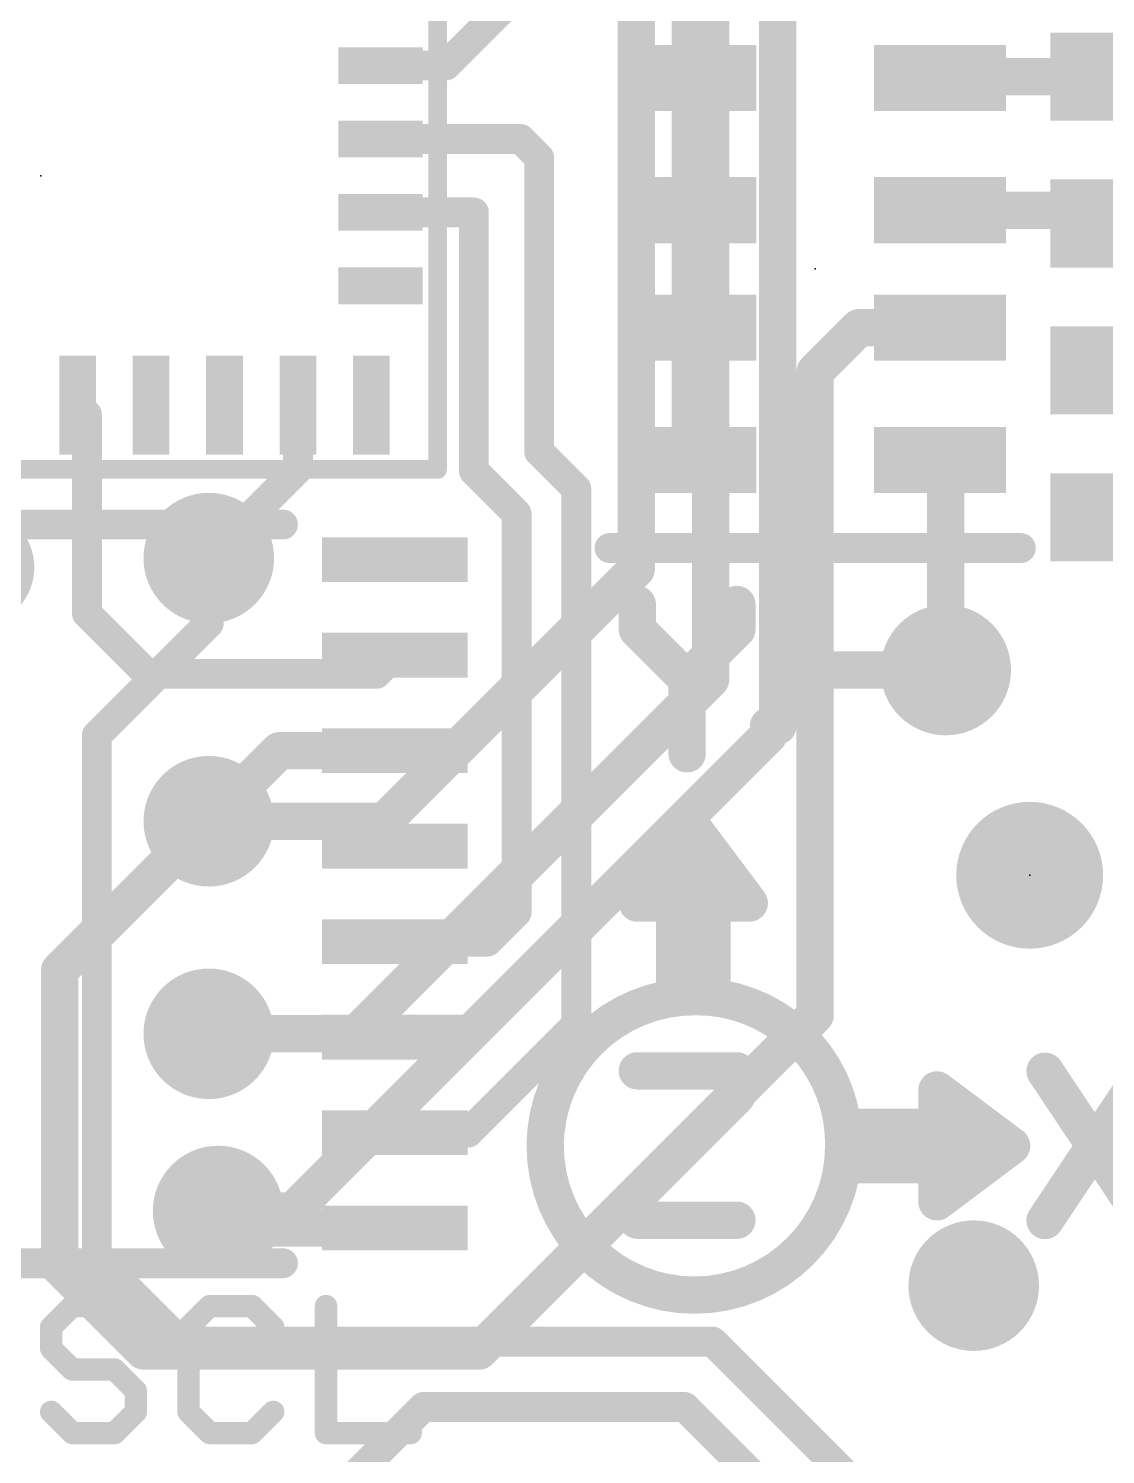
# Model space of a CAD drawing. Extents: x -0.1 to 34.1, y -8.2 to 23.
# Drawn here: x 12.62 to 19.95, y 3.55 to 13.26 of the extents above; entities that cross this region are included whole.
import ezdxf

# ---------------------------------------------------------------- set-up
doc = ezdxf.new("R2010")
doc.units = 0
for name, color, linetype in [('1', 12, 'CONTINUOUS'), ('16', 5, 'CONTINUOUS'), ('18', 110, 'CONTINUOUS'), ('21', 40, 'CONTINUOUS'), ('23', 40, 'CONTINUOUS')]:
    doc.layers.add(name, color=color, linetype=linetype)

# ---------------------------------------------------------------- blocks, each defined once
blk = doc.blocks.new('RECT')
blk.add_solid([(-0.5, -0.5), (0.5, -0.5), (-0.5, 0.5), (0.5, 0.5)])
blk = doc.blocks.new('PIE')
at = {"const_width": 0.5}
blk.add_lwpolyline([(0, -0.25, 1), (0, 0.25, 1), (0, -0.25)], format="xyb", dxfattribs=at)
blk = doc.blocks.new('ROUNDV')
at = {"const_width": 0.5}
blk.add_lwpolyline([(0, -0.25, 1), (0, 0.25, 1), (0, -0.25)], format="xyb", dxfattribs=at)

msp = doc.modelspace()

# ---------------------------------------------------------------- linework, layer by layer
at = {"layer": '1'}
for points, const_width in [([(17.1205, 12.9205), (17.1205, 13.4375)], 0.254), ([(15.838, 13.3865), (15.457, 13.0055)], 0.2032), ([(15.0125, 13.0055), (15.457, 13.0055)], 0.2032), ([(17.1205, 12.0205), (17.1205, 12.9205)], 0.254), ([(18.8205, 12.9205), (18.83, 12.93)], 0.254), ([(18.83, 12.93), (20.1295, 12.93)], 0.254), ([(15.0125, 12.5055), (15.965, 12.5055)], 0.2032), ([(15.965, 12.5055), (16.092, 12.3785)], 0.2032), ([(16.092, 12.3785), (16.092, 10.3765)], 0.2032), ([(17.1205, 11.2205), (17.1205, 12.0205)], 0.254), ([(18.8205, 12.0205), (20.2555, 12.0205)], 0.254), ([(15.0125, 12.0055), (15.6475, 12.0055)], 0.2032), ([(15.6475, 12.0055), (15.6475, 10.2455)], 0.2032), ([(17.1205, 10.3205), (17.1205, 11.2205)], 0.254), ([(18.269, 11.2205), (17.9705, 10.922)], 0.254), ([(18.8205, 11.2205), (18.269, 11.2205)], 0.254), ([(17.9705, 10.922), (17.9705, 6.5405)], 0.254), ([(12.95, 10.693), (13.0135, 10.6295)], 0.2032), ([(14.45, 10.693), (14.45, 10.259)], 0.2032), ([(13.0135, 10.6295), (13.0135, 9.275)], 0.2032), ([(16.092, 10.3765), (16.3449, 10.1236)], 0.2032), ([(18.8205, 10.3205), (18.8595, 10.2815)], 0.254), ([(18.8595, 10.2815), (18.8595, 8.89)], 0.254), ([(14.45, 10.259), (13.843, 9.652)], 0.2032), ([(15.6475, 10.2455), (15.9385, 9.9546)], 0.2032), ([(16.3449, 10.1236), (16.3449, 6.477)], 0.2032), ([(15.9385, 9.9546), (15.9385, 7.239)], 0.2032), ([(13.0135, 9.275), (13.4245, 8.864)], 0.2032), ([(14.9828, 8.864), (15.1098, 8.991)], 0.2032), ([(14.9828, 8.864), (13.4245, 8.864)], 0.2032), ([(14.3233, 8.341), (13.843, 7.8607)], 0.254), ([(15.1098, 8.341), (14.3233, 8.341)], 0.254), ([(12.827, 6.8447), (13.843, 7.8607)], 0.254), ([(15.9385, 7.239), (15.7405, 7.041)], 0.2032), ([(15.1098, 7.041), (15.7405, 7.041)], 0.2032), ([(12.827, 4.826), (12.827, 6.8447)], 0.254), ([(17.9705, 6.5405), (15.6845, 4.2545)], 0.254), ([(15.0873, 6.4135), (13.843, 6.4135)], 0.254), ([(15.1098, 6.391), (15.0873, 6.4135)], 0.254), ([(16.3449, 6.477), (15.6089, 5.741)], 0.2032), ([(15.1098, 5.741), (15.6089, 5.741)], 0.2032), ([(14.0225, 5.091), (13.9065, 5.207)], 0.254), ([(15.1098, 5.091), (14.0225, 5.091)], 0.254), ([(13.3985, 4.2545), (12.827, 4.826)], 0.254), ([(15.6845, 4.2545), (13.3985, 4.2545)], 0.254)]:
    msp.add_lwpolyline(points, dxfattribs=dict(at, const_width=const_width))
for points, const_width in [([(15.0125, 13.0563, 1), (15.0125, 12.9547)], 0.1016), ([(15.457, 12.9547, 1), (15.457, 13.0563)], 0.1016), ([(15.4211, 13.0414, 1), (15.4929, 12.9696)], 0.1016), ([(17.184, 12.9205, 1), (17.057, 12.9205)], 0.127), ([(18.7756, 12.9654, 1), (18.8654, 12.8756)], 0.127), ([(18.83, 12.9935, 1), (18.83, 12.8665)], 0.127), ([(18.8749, 12.8851, 1), (18.7851, 12.9749)], 0.127), ([(17.057, 12.9205, 1), (17.184, 12.9205)], 0.127), ([(15.0125, 12.5563, 1), (15.0125, 12.4547)], 0.1016), ([(16.0009, 12.5414, 1), (15.9291, 12.4696)], 0.1016), ([(15.965, 12.4547, 1), (15.965, 12.5563)], 0.1016), ([(16.1428, 12.3785, 1), (16.0412, 12.3785)], 0.1016), ([(16.0561, 12.3426, 1), (16.1279, 12.4144)], 0.1016), ([(17.184, 12.0205, 1), (17.057, 12.0205)], 0.127), ([(18.8205, 12.084, 1), (18.8205, 11.957)], 0.127), ([(15.0125, 12.0563, 1), (15.0125, 11.9547)], 0.1016), ([(15.6983, 12.0055, 1), (15.5967, 12.0055)], 0.1016), ([(15.6475, 11.9547, 1), (15.6475, 12.0563)], 0.1016), ([(17.057, 12.0205, 1), (17.184, 12.0205)], 0.127), ([(17.184, 11.2205, 1), (17.057, 11.2205)], 0.127), ([(17.057, 11.2205, 1), (17.184, 11.2205)], 0.127), ([(18.269, 11.284, 1), (18.269, 11.157)], 0.127), ([(18.3139, 11.1756, 1), (18.2241, 11.2654)], 0.127), ([(18.8205, 11.157, 1), (18.8205, 11.284)], 0.127), ([(18.034, 10.922, 1), (17.907, 10.922)], 0.127), ([(17.9256, 10.9669, 1), (18.0154, 10.8771)], 0.127), ([(12.9859, 10.7289, 1), (12.9141, 10.6571)], 0.1016), ([(14.5008, 10.693, 1), (14.3992, 10.693)], 0.1016), ([(13.0643, 10.6295, 1), (12.9627, 10.6295)], 0.1016), ([(12.9776, 10.5936, 1), (13.0494, 10.6654)], 0.1016), ([(16.1279, 10.4124, 1), (16.0561, 10.3406)], 0.1016), ([(16.0412, 10.3765, 1), (16.1428, 10.3765)], 0.1016), ([(18.8654, 10.3654, 1), (18.7756, 10.2756)], 0.127), ([(18.923, 10.2815, 1), (18.796, 10.2815)], 0.127), ([(18.8146, 10.2366, 1), (18.9044, 10.3264)], 0.127), ([(14.3992, 10.259, 1), (14.5008, 10.259)], 0.1016), ([(14.4859, 10.2231, 1), (14.4141, 10.2949)], 0.1016), ([(15.6834, 10.2815, 1), (15.6116, 10.2096)], 0.1016), ([(15.5967, 10.2455, 1), (15.6983, 10.2455)], 0.1016), ([(17.057, 10.3205, 1), (17.184, 10.3205)], 0.127), ([(16.3957, 10.1236, 1), (16.2941, 10.1236)], 0.1016), ([(16.309, 10.0877, 1), (16.3808, 10.1595)], 0.1016), ([(15.9893, 9.9546, 1), (15.8877, 9.9546)], 0.1016), ([(15.9026, 9.9186, 1), (15.9744, 9.9905)], 0.1016), ([(13.8071, 9.6879, 1), (13.8789, 9.6161)], 0.1016), ([(13.0494, 9.3109, 1), (12.9776, 9.2391)], 0.1016), ([(12.9627, 9.275, 1), (13.0643, 9.275)], 0.1016), ([(15.1457, 8.9551, 1), (15.0739, 9.0269)], 0.1016), ([(13.4245, 8.9148, 1), (13.4245, 8.8132)], 0.1016), ([(13.3886, 8.8281, 1), (13.4604, 8.8999)], 0.1016), ([(14.9469, 8.8999, 1), (15.0187, 8.8281)], 0.1016), ([(14.9828, 8.8132, 1), (14.9828, 8.9148)], 0.1016), ([(18.796, 8.89, 1), (18.923, 8.89)], 0.127), ([(14.3233, 8.4045, 1), (14.3233, 8.2775)], 0.127), ([(14.3682, 8.2961, 1), (14.2784, 8.3859)], 0.127), ([(15.1098, 8.2775, 1), (15.1098, 8.4045)], 0.127), ([(13.7981, 7.9056, 1), (13.8879, 7.8158)], 0.127), ([(13.8879, 7.8158, 1), (13.7981, 7.9056)], 0.127), ([(15.8877, 7.239, 1), (15.9893, 7.239)], 0.1016), ([(15.9744, 7.2031, 1), (15.9026, 7.2749)], 0.1016), ([(15.1098, 7.0918, 1), (15.1098, 6.9902)], 0.1016), ([(15.7046, 7.0769, 1), (15.7764, 7.0051)], 0.1016), ([(15.7405, 6.9902, 1), (15.7405, 7.0918)], 0.1016), ([(12.8905, 6.8447, 1), (12.7635, 6.8447)], 0.127), ([(12.7821, 6.8896, 1), (12.8719, 6.7998)], 0.127), ([(17.907, 6.5405, 1), (18.034, 6.5405)], 0.127), ([(18.0154, 6.4956, 1), (17.9256, 6.5854)], 0.127), ([(13.843, 6.477, 1), (13.843, 6.35)], 0.127), ([(15.1322, 6.4584, 1), (15.0424, 6.3686)], 0.127), ([(15.0873, 6.35, 1), (15.0873, 6.477)], 0.127), ([(16.2941, 6.477, 1), (16.3957, 6.477)], 0.1016), ([(16.3808, 6.4411, 1), (16.309, 6.5129)], 0.1016), ([(15.0649, 6.3461, 1), (15.1547, 6.4359)], 0.127), ([(15.1098, 5.7918, 1), (15.1098, 5.6902)], 0.1016), ([(15.573, 5.7769, 1), (15.6448, 5.7051)], 0.1016), ([(15.6089, 5.6902, 1), (15.6089, 5.7918)], 0.1016), ([(13.9514, 5.2519, 1), (13.8616, 5.1621)], 0.127), ([(14.0225, 5.1545, 1), (14.0225, 5.0275)], 0.127), ([(13.9776, 5.0461, 1), (14.0674, 5.1359)], 0.127), ([(15.1098, 5.0275, 1), (15.1098, 5.1545)], 0.127), ([(12.8719, 4.8709, 1), (12.7821, 4.7811)], 0.127), ([(12.7635, 4.826, 1), (12.8905, 4.826)], 0.127), ([(13.3985, 4.318, 1), (13.3985, 4.191)], 0.127), ([(15.6845, 4.191, 1), (15.6845, 4.318)], 0.127), ([(13.3536, 4.2096, 1), (13.4434, 4.2994)], 0.127), ([(15.6396, 4.2994, 1), (15.7294, 4.2096)], 0.127)]:
    msp.add_lwpolyline(points, format="xyb", dxfattribs=dict(at, const_width=const_width))
at = {"layer": '16'}
for points, const_width in [([(17.2593, 19.5707), (17.2593, 8.8265)], 0.254), ([(17.7165, 18.9865), (17.7165, 8.89)], 0.254), ([(16.7524, 9.5752), (16.7524, 18.3534)], 0.254), ([(13.843, 9.652), (13.843, 9.2075)], 0.2032), ([(16.7524, 9.5752), (15.0379, 7.8607)], 0.254), ([(13.843, 9.2075), (13.081, 8.4455)], 0.2032), ([(17.2593, 8.8265), (14.8463, 6.4135)], 0.254), ([(17.7165, 8.89), (17.7165, 8.509)], 0.254), ([(17.7165, 8.89), (18.8595, 8.89)], 0.254), ([(13.081, 8.4455), (13.081, 4.8895)], 0.2032), ([(17.653, 8.4455), (14.4145, 5.207)], 0.254), ([(17.653, 8.509), (17.653, 8.4455)], 0.254), ([(17.653, 8.509), (17.7165, 8.509)], 0.254), ([(13.843, 7.8607), (15.0379, 7.8607)], 0.254), ([(13.843, 6.4135), (14.8463, 6.4135)], 0.254), ([(13.9065, 5.207), (14.4145, 5.207)], 0.254), ([(13.081, 4.8895), (13.6525, 4.318)], 0.2032), ([(13.6525, 4.318), (17.272, 4.318)], 0.2032), ([(17.272, 4.318), (19.05, 2.54)], 0.2032), ([(13.97, 2.54), (15.3035, 3.8735)], 0.2032), ([(15.3035, 3.8735), (17.0815, 3.8735)], 0.2032), ([(17.0815, 3.8735), (17.8435, 3.1115)], 0.2032)]:
    msp.add_lwpolyline(points, dxfattribs=dict(at, const_width=const_width))
for points, const_width in [([(13.8938, 9.652, 1), (13.7922, 9.652)], 0.1016), ([(16.6889, 9.5752, 1), (16.8159, 9.5752)], 0.127), ([(16.7973, 9.5303, 1), (16.7075, 9.6201)], 0.127), ([(13.7922, 9.2075, 1), (13.8938, 9.2075)], 0.1016), ([(13.8789, 9.1716, 1), (13.8071, 9.2434)], 0.1016), ([(17.3042, 8.7816, 1), (17.2144, 8.8714)], 0.127), ([(17.78, 8.89, 1), (17.653, 8.89)], 0.127), ([(17.7165, 8.9535, 1), (17.7165, 8.8265)], 0.127), ([(17.653, 8.89, 1), (17.78, 8.89)], 0.127), ([(18.8595, 8.8265, 1), (18.8595, 8.9535)], 0.127), ([(17.1958, 8.8265, 1), (17.3228, 8.8265)], 0.127), ([(13.1318, 8.4455, 1), (13.0302, 8.4455)], 0.1016), ([(17.7165, 8.509, 1), (17.5895, 8.509)], 0.127), ([(17.653, 8.5725, 1), (17.653, 8.4455)], 0.127), ([(17.6979, 8.4006, 1), (17.6081, 8.4904)], 0.127), ([(17.653, 8.509, 1), (17.78, 8.509)], 0.127), ([(17.7165, 8.4455, 1), (17.7165, 8.5725)], 0.127), ([(13.0451, 8.4814, 1), (13.1169, 8.4096)], 0.1016), ([(17.5895, 8.4455, 1), (17.7165, 8.4455)], 0.127), ([(13.843, 7.9242, 1), (13.843, 7.7972)], 0.127), ([(14.993, 7.9056, 1), (15.0828, 7.8158)], 0.127), ([(15.0379, 7.7972, 1), (15.0379, 7.9242)], 0.127), ([(13.843, 6.477, 1), (13.843, 6.35)], 0.127), ([(14.8014, 6.4584, 1), (14.8912, 6.3686)], 0.127), ([(14.8463, 6.35, 1), (14.8463, 6.477)], 0.127), ([(13.9065, 5.2705, 1), (13.9065, 5.1435)], 0.127), ([(14.3696, 5.2519, 1), (14.4594, 5.1621)], 0.127), ([(14.4145, 5.1435, 1), (14.4145, 5.2705)], 0.127), ([(13.1169, 4.9254, 1), (13.0451, 4.8536)], 0.1016), ([(13.0302, 4.8895, 1), (13.1318, 4.8895)], 0.1016), ([(13.6525, 4.3688, 1), (13.6525, 4.2672)], 0.1016), ([(13.6166, 4.2821, 1), (13.6884, 4.3539)], 0.1016), ([(17.3079, 4.3539, 1), (17.2361, 4.2821)], 0.1016), ([(17.272, 4.2672, 1), (17.272, 4.3688)], 0.1016), ([(15.3035, 3.9243, 1), (15.3035, 3.8227)], 0.1016), ([(15.3394, 3.8376, 1), (15.2676, 3.9094)], 0.1016), ([(17.1174, 3.9094, 1), (17.0456, 3.8376)], 0.1016), ([(17.0815, 3.8227, 1), (17.0815, 3.9243)], 0.1016)]:
    msp.add_lwpolyline(points, format="xyb", dxfattribs=dict(at, const_width=const_width))
at = {"layer": '21'}
for points, const_width in [([(15.4, 14.2555), (15.4, 10.2555)], 0.127), ([(15.4, 10.2555), (10, 10.2555)], 0.127), ([(10.1632, 9.8806), (14.3478, 9.8806)], 0.2032), ([(19.3705, 9.7205), (16.5705, 9.7205)], 0.2032), ([(16.76, 9.3364), (16.76, 9.1669)], 0.254), ([(17.4379, 9.1669), (17.4379, 9.3364)], 0.254), ([(16.76, 9.1669), (17.099, 8.8279)], 0.254), ([(17.099, 8.8279), (17.4379, 9.1669)], 0.254), ([(17.099, 8.8279), (17.099, 8.3195)], 0.254), ([(16.76, 7.3035), (17.141, 7.8115)], 0.254), ([(17.141, 7.8115), (17.522, 7.3035)], 0.254), ([(16.9974, 7.62), (17.2846, 7.62)], 0.254), ([(16.8069, 7.366), (17.4751, 7.366)], 0.254), ([(17.014, 7.3035), (16.76, 7.3035)], 0.254), ([(17.014, 6.6685), (17.014, 7.3035)], 0.254), ([(17.522, 7.3035), (17.268, 7.3035)], 0.254), ([(17.268, 7.3035), (17.268, 6.6685)], 0.254), ([(17.014, 7.112), (17.268, 7.112)], 0.254), ([(17.014, 6.858), (17.268, 6.858)], 0.254), ([(17.268, 6.6685), (17.014, 6.6685)], 0.254), ([(16.76, 6.1614), (17.4379, 6.1614)], 0.254), ([(17.4379, 6.1614), (17.4379, 5.9919)], 0.254), ([(19.5356, 6.1594), (20.2135, 5.1425)], 0.254), ([(20.2135, 6.1594), (19.5356, 5.1425)], 0.254), ([(17.4379, 5.9919), (16.76, 5.314)], 0.254), ([(18.8, 5.7775), (18.8, 6.0315)], 0.254), ([(18.8, 6.0315), (19.308, 5.6505)], 0.254), ([(18.8, 5.842), (19.0527, 5.842)], 0.254), ([(18.165, 5.5235), (18.165, 5.7775)], 0.254), ([(18.165, 5.7775), (18.8, 5.7775)], 0.254), ([(19.308, 5.6505), (18.8, 5.2695)], 0.254), ([(18.165, 5.588), (19.2247, 5.588)], 0.254), ([(18.8, 5.5235), (18.165, 5.5235)], 0.254), ([(18.8, 5.2695), (18.8, 5.5235)], 0.254), ([(16.76, 5.314), (16.76, 5.1445)], 0.254), ([(18.8, 5.334), (18.886, 5.334)], 0.254), ([(16.76, 5.1445), (17.4379, 5.1445)], 0.254), ([(14.3478, 4.8514), (10.0362, 4.8514)], 0.2032), ([(12.914, 4.56), (12.7699, 4.416)], 0.1524), ([(13.2021, 4.56), (12.914, 4.56)], 0.1524), ([(13.3461, 4.416), (13.2021, 4.56)], 0.1524), ([(13.8495, 4.56), (13.7054, 4.416)], 0.1524), ([(14.1376, 4.56), (13.8495, 4.56)], 0.1524), ([(14.2817, 4.416), (14.1376, 4.56)], 0.1524), ([(14.641, 4.56), (14.641, 3.6957)], 0.1524), ([(12.7699, 4.416), (12.7699, 4.2719)], 0.1524), ([(13.7054, 4.416), (13.7054, 3.8398)], 0.1524), ([(12.7699, 4.2719), (12.914, 4.1279)], 0.1524), ([(12.914, 4.1279), (13.2021, 4.1279)], 0.1524), ([(13.2021, 4.1279), (13.3461, 3.9838)], 0.1524), ([(13.3461, 3.9838), (13.3461, 3.8398)], 0.1524), ([(12.914, 3.6957), (12.7699, 3.8398)], 0.1524), ([(13.3461, 3.8398), (13.2021, 3.6957)], 0.1524), ([(13.7054, 3.8398), (13.8495, 3.6957)], 0.1524), ([(14.1376, 3.6957), (14.2817, 3.8398)], 0.1524), ([(13.2021, 3.6957), (12.914, 3.6957)], 0.1524), ([(13.8495, 3.6957), (14.1376, 3.6957)], 0.1524), ([(14.641, 3.6957), (15.2172, 3.6957)], 0.1524)]:
    msp.add_lwpolyline(points, dxfattribs=dict(at, const_width=const_width))
for points, const_width in [([(15.4, 10.2237, 1), (15.4, 10.2873)], 0.0635), ([(15.3682, 10.2555, 1), (15.4318, 10.2555)], 0.0635), ([(14.3478, 9.8298, 1), (14.3478, 9.9314)], 0.1016), ([(16.5705, 9.7713, 1), (16.5705, 9.6697)], 0.1016), ([(19.3705, 9.6697, 1), (19.3705, 9.7713)], 0.1016), ([(16.8235, 9.3364, 1), (16.6965, 9.3364)], 0.127), ([(17.5014, 9.3364, 1), (17.3744, 9.3364)], 0.127), ([(16.8049, 9.2118, 1), (16.7151, 9.122)], 0.127), ([(16.6965, 9.1669, 1), (16.8235, 9.1669)], 0.127), ([(17.3744, 9.1669, 1), (17.5014, 9.1669)], 0.127), ([(17.4828, 9.122, 1), (17.393, 9.2118)], 0.127), ([(17.1625, 8.8279, 1), (17.0355, 8.8279)], 0.127), ([(17.0541, 8.8728, 1), (17.1439, 8.783)], 0.127), ([(17.0541, 8.783, 1), (17.1439, 8.8728)], 0.127), ([(17.0355, 8.3195, 1), (17.1625, 8.3195)], 0.127), ([(17.1918, 7.8496, 1), (17.0902, 7.7734)], 0.127), ([(17.1918, 7.7734, 1), (17.0902, 7.8496)], 0.127), ([(16.9974, 7.6835, 1), (16.9974, 7.5565)], 0.127), ([(17.2846, 7.5565, 1), (17.2846, 7.6835)], 0.127), ([(16.8069, 7.4295, 1), (16.8069, 7.3025)], 0.127), ([(17.4751, 7.3025, 1), (17.4751, 7.4295)], 0.127), ([(16.76, 7.367, 1), (16.76, 7.24)], 0.127), ([(16.7092, 7.3416, 1), (16.8108, 7.2654)], 0.127), ([(17.0775, 7.3035, 1), (16.9505, 7.3035)], 0.127), ([(17.014, 7.24, 1), (17.014, 7.367)], 0.127), ([(17.268, 7.367, 1), (17.268, 7.24)], 0.127), ([(17.3315, 7.3035, 1), (17.2045, 7.3035)], 0.127), ([(17.4712, 7.2654, 1), (17.5728, 7.3416)], 0.127), ([(17.522, 7.24, 1), (17.522, 7.367)], 0.127), ([(17.014, 7.1755, 1), (17.014, 7.0485)], 0.127), ([(17.268, 7.0485, 1), (17.268, 7.1755)], 0.127), ([(17.014, 6.9215, 1), (17.014, 6.7945)], 0.127), ([(17.268, 6.7945, 1), (17.268, 6.9215)], 0.127), ([(17.014, 6.732, 1), (17.014, 6.605)], 0.127), ([(17.268, 6.605, 1), (17.268, 6.732)], 0.127), ([(17.149, 6.6665, 0.4142), (16.133, 5.6505)], 0.254), ([(16.9505, 6.6685, 1), (17.0775, 6.6685)], 0.127), ([(18.165, 5.6505, 0.4245), (17.149, 6.6665)], 0.254), ([(17.1479, 6.73, 1), (17.1501, 6.603)], 0.127), ([(17.149, 6.603, 1), (17.149, 6.73)], 0.127), ([(17.2045, 6.6685, 1), (17.3315, 6.6685)], 0.127), ([(16.76, 6.2249, 1), (16.76, 6.0979)], 0.127), ([(17.5014, 6.1614, 1), (17.3744, 6.1614)], 0.127), ([(17.4379, 6.0979, 1), (17.4379, 6.2249)], 0.127), ([(19.5884, 6.1946, 1), (19.4828, 6.1241)], 0.127), ([(17.4828, 5.947, 1), (17.393, 6.0368)], 0.127), ([(18.8635, 6.0315, 1), (18.7365, 6.0315)], 0.127), ([(18.8381, 6.0823, 1), (18.7619, 5.9807)], 0.127), ([(17.3744, 5.9919, 1), (17.5014, 5.9919)], 0.127), ([(18.8, 5.9055, 1), (18.8, 5.7785)], 0.127), ([(19.0527, 5.7785, 1), (19.0527, 5.9055)], 0.127), ([(18.2285, 5.7775, 1), (18.1015, 5.7775)], 0.127), ([(18.165, 5.841, 1), (18.165, 5.714)], 0.127), ([(18.7365, 5.7775, 1), (18.8635, 5.7775)], 0.127), ([(18.8, 5.714, 1), (18.8, 5.841)], 0.127), ([(16.133, 5.6505, 0.4142), (17.149, 4.6345)], 0.254), ([(16.1965, 5.6505, 1), (16.0695, 5.6505)], 0.127), ([(17.149, 4.6345, 0.4142), (18.165, 5.6505)], 0.254), ([(18.2285, 5.6505, 1), (18.1015, 5.6505)], 0.127), ([(19.3461, 5.5997, 1), (19.2699, 5.7013)], 0.127), ([(19.2699, 5.5997, 1), (19.3461, 5.7013)], 0.127), ([(16.0695, 5.6505, 1), (16.1965, 5.6505)], 0.127), ([(18.1015, 5.6516, 1), (18.2285, 5.6494)], 0.127), ([(18.165, 5.6515, 1), (18.165, 5.5245)], 0.127), ([(18.165, 5.587, 1), (18.165, 5.46)], 0.127), ([(18.8635, 5.5235, 1), (18.7365, 5.5235)], 0.127), ([(18.8, 5.46, 1), (18.8, 5.587)], 0.127), ([(19.2247, 5.5245, 1), (19.2247, 5.6515)], 0.127), ([(18.1015, 5.5235, 1), (18.2285, 5.5235)], 0.127), ([(16.8235, 5.314, 1), (16.6965, 5.314)], 0.127), ([(18.8, 5.3975, 1), (18.8, 5.2705)], 0.127), ([(18.886, 5.2705, 1), (18.886, 5.3975)], 0.127), ([(16.7151, 5.3589, 1), (16.8049, 5.2691)], 0.127), ([(18.7619, 5.3203, 1), (18.8381, 5.2187)], 0.127), ([(16.76, 5.208, 1), (16.76, 5.081)], 0.127), ([(17.4379, 5.081, 1), (17.4379, 5.208)], 0.127), ([(18.7365, 5.2695, 1), (18.8635, 5.2695)], 0.127), ([(16.6965, 5.1445, 1), (16.8235, 5.1445)], 0.127), ([(19.4828, 5.1777, 1), (19.5884, 5.1073)], 0.127), ([(14.3478, 4.8006, 1), (14.3478, 4.9022)], 0.1016), ([(17.149, 4.698, 1), (17.149, 4.571)], 0.127), ([(17.149, 4.571, 1), (17.149, 4.698)], 0.127), ([(12.914, 4.5981, 1), (12.914, 4.5219)], 0.0762), ([(12.9409, 4.5331, 1), (12.887, 4.587)], 0.0762), ([(13.229, 4.587, 1), (13.1751, 4.5331)], 0.0762), ([(13.2021, 4.5219, 1), (13.2021, 4.5981)], 0.0762), ([(13.8495, 4.5981, 1), (13.8495, 4.5219)], 0.0762), ([(13.8764, 4.5331, 1), (13.8226, 4.587)], 0.0762), ([(14.1646, 4.587, 1), (14.1107, 4.5331)], 0.0762), ([(14.1376, 4.5219, 1), (14.1376, 4.5981)], 0.0762), ([(14.6791, 4.56, 1), (14.6029, 4.56)], 0.0762), ([(12.808, 4.416, 1), (12.7318, 4.416)], 0.0762), ([(12.743, 4.4429, 1), (12.7969, 4.389)], 0.0762), ([(13.3192, 4.389, 1), (13.3731, 4.4429)], 0.0762), ([(13.7435, 4.416, 1), (13.6673, 4.416)], 0.0762), ([(13.6785, 4.4429, 1), (13.7324, 4.389)], 0.0762), ([(14.2547, 4.389, 1), (14.3086, 4.4429)], 0.0762), ([(12.7969, 4.2989, 1), (12.743, 4.245)], 0.0762), ([(12.7318, 4.2719, 1), (12.808, 4.2719)], 0.0762), ([(12.914, 4.166, 1), (12.914, 4.0898)], 0.0762), ([(12.887, 4.1009, 1), (12.9409, 4.1548)], 0.0762), ([(13.229, 4.1548, 1), (13.1751, 4.1009)], 0.0762), ([(13.2021, 4.0898, 1), (13.2021, 4.166)], 0.0762), ([(13.3842, 3.9838, 1), (13.308, 3.9838)], 0.0762), ([(13.3192, 3.9569, 1), (13.3731, 4.0108)], 0.0762), ([(12.7969, 3.8667, 1), (12.743, 3.8128)], 0.0762), ([(13.3731, 3.8128, 1), (13.3192, 3.8667)], 0.0762), ([(13.7324, 3.8667, 1), (13.6785, 3.8128)], 0.0762), ([(14.3086, 3.8128, 1), (14.2547, 3.8667)], 0.0762), ([(13.308, 3.8398, 1), (13.3842, 3.8398)], 0.0762), ([(13.6673, 3.8398, 1), (13.7435, 3.8398)], 0.0762), ([(12.914, 3.7338, 1), (12.914, 3.6576)], 0.0762), ([(12.887, 3.6688, 1), (12.9409, 3.7226)], 0.0762), ([(13.1751, 3.7226, 1), (13.229, 3.6688)], 0.0762), ([(13.2021, 3.6576, 1), (13.2021, 3.7338)], 0.0762), ([(13.8495, 3.7338, 1), (13.8495, 3.6576)], 0.0762), ([(13.8226, 3.6688, 1), (13.8764, 3.7226)], 0.0762), ([(14.1107, 3.7226, 1), (14.1646, 3.6688)], 0.0762), ([(14.1376, 3.6576, 1), (14.1376, 3.7338)], 0.0762), ([(14.641, 3.7338, 1), (14.641, 3.6576)], 0.0762), ([(14.6029, 3.6957, 1), (14.6791, 3.6957)], 0.0762), ([(15.2172, 3.6576, 1), (15.2172, 3.7338)], 0.0762)]:
    msp.add_lwpolyline(points, format="xyb", dxfattribs=dict(at, const_width=const_width))
at = {"layer": '23'}
for p in [(12.7, 12.2555), (17.9705, 11.6205), (19.431, 7.493)]:
    msp.add_point(p, dxfattribs=at)

# ---------------------------------------------------------------- block references
at = {"layer": '1'}
for p, xscale, yscale, rotation in [((20.346, 12.93), 1.55, 0.6, 180), ((15.0125, 13.0055), 0.25, 0.575, 90), ((17.1205, 12.9205), 0.45, 0.9, 90), ((18.8205, 12.9205), 0.45, 0.9, 90), ((15.0125, 12.5055), 0.25, 0.575, 90), ((17.1205, 12.0205), 0.45, 0.9, 90), ((18.8205, 12.0205), 0.45, 0.9, 90), ((20.346, 11.93), 1.55, 0.6, 180), ((15.0125, 12.0055), 0.25, 0.575, 90), ((15.0125, 11.5055), 0.25, 0.575, 90), ((17.1205, 11.2205), 0.45, 0.9, 90), ((18.8205, 11.2205), 0.45, 0.9, 90), ((20.346, 10.93), 1.55, 0.6, 180), ((17.1205, 10.3205), 0.45, 0.9, 90), ((18.8205, 10.3205), 0.45, 0.9, 90), ((20.346, 9.93), 1.55, 0.6, 180), ((15.1098, 9.641), 0.3048, 0.9906, 270), ((15.1098, 8.991), 0.3048, 0.9906, 270), ((15.1098, 8.341), 0.3048, 0.9906, 270), ((15.1098, 7.691), 0.3048, 0.9906, 270), ((15.1098, 7.041), 0.3048, 0.9906, 270), ((15.1098, 6.391), 0.3048, 0.9906, 270), ((15.1098, 5.741), 0.3048, 0.9906, 270), ((15.1098, 5.091), 0.3048, 0.9906, 270)]:
    msp.add_blockref('RECT', p, dxfattribs=dict(at, xscale=xscale, yscale=yscale, rotation=rotation))
at = {"layer": '1', "xscale": 0.25, "yscale": 0.675}
for p in [(12.95, 10.693), (13.45, 10.693), (13.95, 10.693), (14.45, 10.693), (14.95, 10.693)]:
    msp.add_blockref('RECT', p, dxfattribs=at)
at = {"layer": '1'}
msp.add_blockref('PIE', (19.431, 7.493), dxfattribs=at)
at = {"layer": '18'}
for p, xscale, yscale in [((13.843, 9.652), 0.889, 0.889), ((13.843, 9.652), 0.889, 0.889), ((12.2555, 9.5885), 0.8001, 0.8001), ((12.2555, 9.5885), 0.8001, 0.8001), ((18.8595, 8.89), 0.889, 0.889), ((18.8595, 8.89), 0.889, 0.889), ((13.843, 7.8607), 0.889, 0.889), ((13.843, 7.8607), 0.889, 0.889), ((13.843, 6.4135), 0.889, 0.889), ((13.843, 6.4135), 0.889, 0.889), ((13.9065, 5.207), 0.889, 0.889), ((13.9065, 5.207), 0.889, 0.889), ((19.05, 4.699), 0.889, 0.889), ((19.05, 4.699), 0.889, 0.889)]:
    msp.add_blockref('ROUNDV', p, dxfattribs=dict(at, xscale=xscale, yscale=yscale))

doc.saveas('drawing.dxf')
